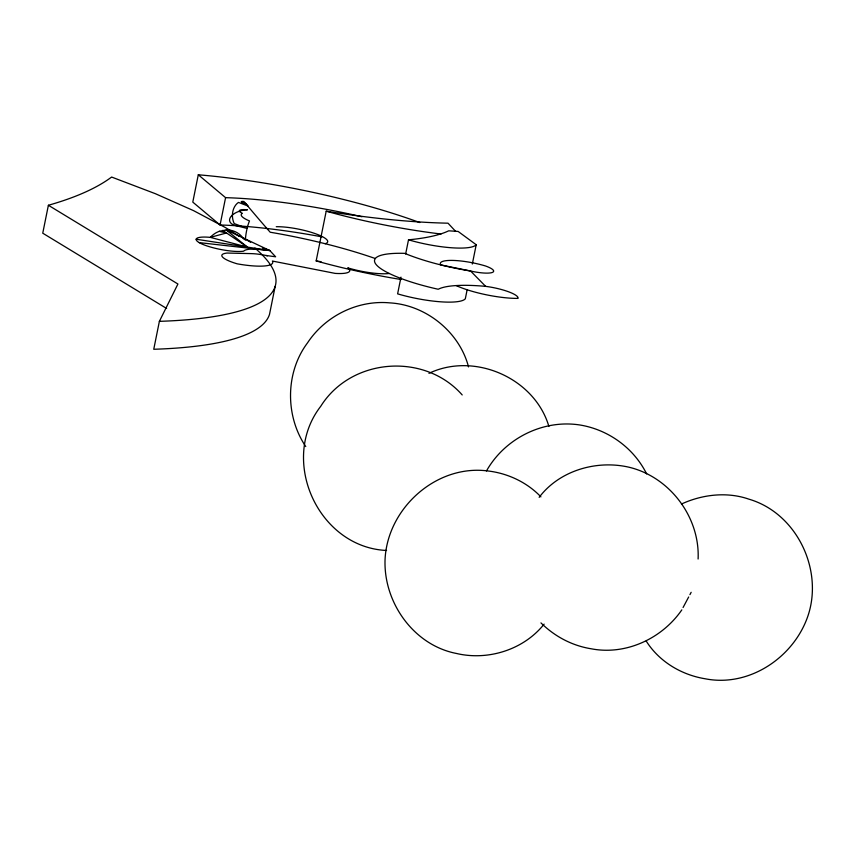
<?xml version="1.0" encoding="UTF-8"?>
<svg xmlns="http://www.w3.org/2000/svg" width="855" height="855" viewBox="0 0 855 855"><rect width="100%" height="100%" fill="white"/><g stroke="black" fill="none" stroke-linecap="round" stroke-linejoin="round"><path stroke-width="1.28" d="M239.357 236.375A407.974 87.605 11.4 0 0 225.143 227.419L193.583 210.651L155.482 193.743L111.62 177.049A953.411 204.73 11.4 0 1 48.382 205.264L42.75 233.191L166.618 308.473M48.382 205.264L177.925 284.01L159.383 321.341L153.75 349.268A407.974 87.605 11.4 0 0 269.528 314.298L275.16 286.372M419.773 222.557A214.327 46.02 11.4 0 0 198.296 174.783L192.792 202.111L220.066 224.993A181.549 38.988 11.4 0 1 321.854 236.846M220.066 224.993L225.581 197.665L198.296 174.783M401.198 279.521A175.478 37.684 11.4 0 1 316.158 260.925L326.193 211.185A262.378 56.345 11.4 0 0 448.009 223.187L455.704 231.438M400.984 277.138L397.618 293.863A49.12 10.549 11.4 0 0 465.323 298.769L467.14 289.77M405.655 253.978L408.508 239.817A255.292 54.816 11.4 0 0 448.715 230.818L458.13 231.449L476.214 244.733L472.323 264.035M486.463 470.966C504.685 438.615 542.722 419.292 579.647 424.946C608.151 429.488 633.812 447.967 646.637 473.927M683.07 607.52L688.67 596.993M689.921 594.653L691.161 592.312M681.83 609.861C662.08 638.567 625.881 655.496 591.222 648.785C572.113 645.717 554.756 636.494 540.959 622.9M539.163 497.343C559.394 470.549 596.384 459.819 628.639 467.14C669.625 476.705 700.01 517.04 698.108 559.02M544.111 624.139C523.698 649.747 488.013 660.958 456.303 653.434C413.735 645.14 383.628 602.636 385.039 559.972C387.08 508.554 436.125 464.201 487.778 470.945C507.678 473.21 527.054 482.316 540.916 496.873M428.954 373.346C474.354 351.619 534.696 378.038 548.899 426.453M681.478 504.023C702.276 494.447 726.953 491.54 748.798 499.128C797.469 513.267 824.754 571.792 806.917 618.785C791.719 658.874 748.114 687.313 705.119 678.763C681.403 674.873 659.098 661.588 646.209 641.047M262.432 248.014L269.806 250.547L256.094 249.029A31.892 6.851 11.4 0 0 243.643 251.178A27.339 5.867 11.4 0 1 208.438 246.411A23.876 5.13 11.4 0 1 196.169 239.229A23.876 5.13 11.4 0 1 210.287 237.369A21.824 20.413 -43 0 1 219.222 231.331L226.19 229.952L269.806 250.547L275.631 256.789L266.076 255.495A21.781 4.681 11.4 0 0 251.466 253.625L227.131 253.048A26.687 5.729 11.4 0 0 237.177 263.821A38.026 8.165 11.4 0 0 272.371 261.042L335.128 273.386A29.391 6.316 11.4 0 0 347.739 267.85A33.27 7.139 11.4 0 0 389.239 273.472M386.556 550.47C318.594 547.392 278.687 460.546 320.743 406.285C351.234 357.614 424.646 352.26 462.202 394.946M199.204 242.617L269.806 250.547L196.169 239.229M441.02 234.003L438.572 233.714A175.478 37.684 11.4 0 1 326.193 211.185M266.076 255.495L267.487 255.795M219.222 231.331L226.532 232.977L210.287 237.369L247.405 247.106L226.19 229.952A21.824 20.413 -43 0 1 243.675 239.047M243.814 238.278L250.665 242.296M222.663 230.358L247.405 247.106M485.629 286.361L470.56 271.003A78.393 16.833 11.4 0 1 404.736 253.358A74.802 16.063 11.4 0 0 376.745 265.242A74.802 16.063 11.4 0 0 438.23 289.257A89.048 19.12 11.4 0 1 485.629 286.361A25.896 5.558 11.4 0 1 518.045 298.384A43.573 9.352 11.4 0 1 456.164 285.57M305.748 446.524C285.089 416.022 285.26 372.459 307.533 342.855C325.231 315.987 357.721 299.806 389.88 302.884C425.897 304.893 459.466 331.943 468.529 366.902M225.581 197.665A181.549 38.988 11.4 0 1 361.932 216.764M321.053 261.705A262.378 56.345 11.4 0 1 316.158 260.925M476.214 244.733A49.12 10.549 11.4 0 1 408.508 239.817M375.302 258.52A157.662 33.858 11.4 0 0 270.201 232.229A36.348 0.652 49.7 0 1 243.921 201.513A3.612 0.78 11.4 0 0 241.356 201.983A3.612 0.78 11.4 0 0 245.663 203.383L248.164 206.076L238.47 202.411A15.337 11.917 85.6 0 0 234.195 223.572L246.977 228.392L235.937 225.656A14.963 7.781 -11.2 0 1 230.786 216.753A14.963 7.781 -11.2 0 1 247.458 209.796A13.039 2.8 11.4 0 0 242.382 213.323A28.685 6.156 11.4 0 0 249.489 220.932A21.044 5.91 -82.3 0 0 245.321 240.234M276.261 226.714A31.058 6.669 11.4 0 1 314.661 233.436A31.058 6.669 11.4 0 1 325.242 243.728M254.908 248.078A407.974 87.605 11.4 0 1 159.383 321.341M470.56 271.003L440.731 264.911A32.137 6.904 11.4 0 1 452.819 260.422A32.137 6.904 11.4 0 1 485.512 265.98A20.082 4.318 11.4 0 1 492.127 272.521A20.082 4.318 11.4 0 1 470.56 271.003"/></g></svg>
